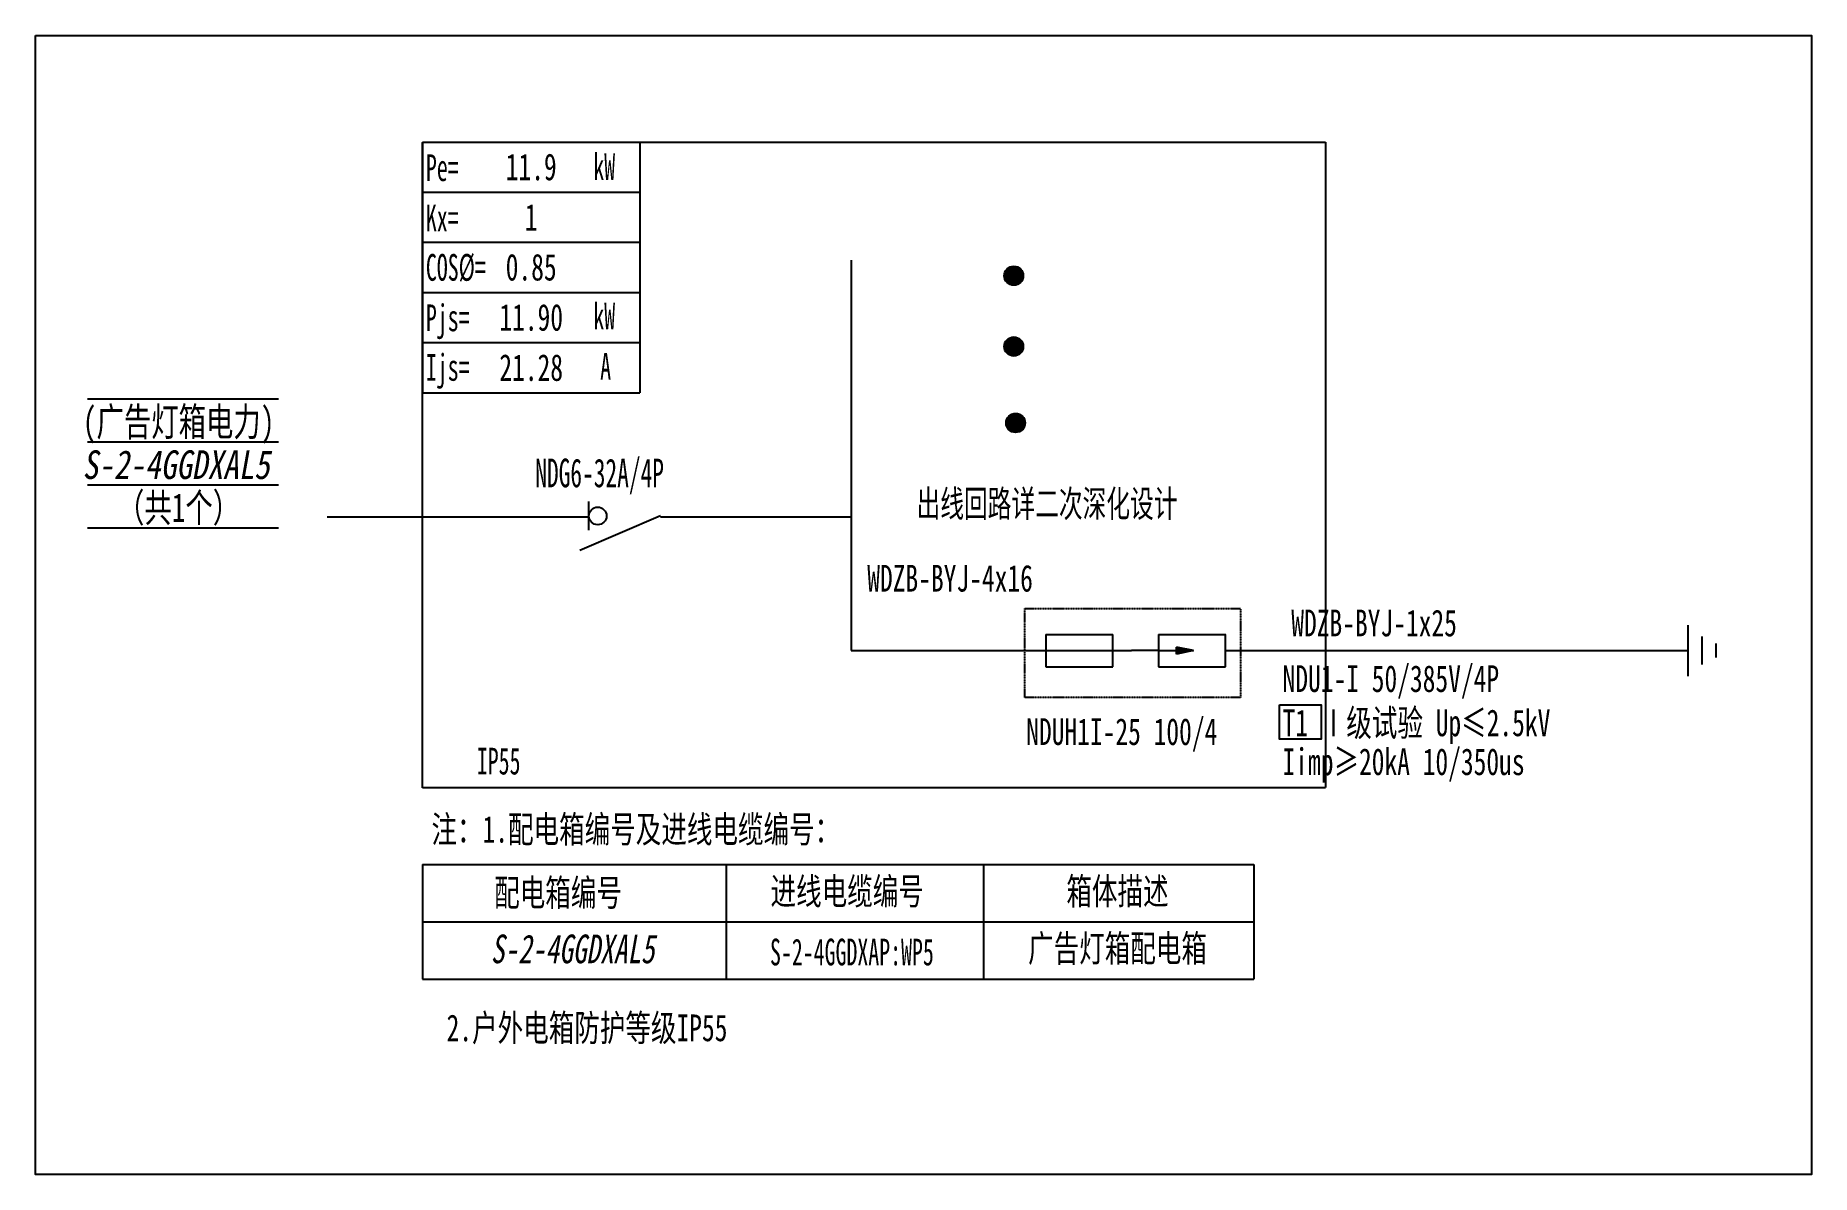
# Model space of a CAD drawing. Extents: x 387642 to 390044, y 364464 to 366004.
import ezdxf
from ezdxf.enums import TextEntityAlignment as Align

# ---------------------------------------------------------------- set-up
doc = ezdxf.new("R2010")
doc.units = 0
doc.header["$MEASUREMENT"] = 0
doc.linetypes.add('DASH', pattern=[0.35, 0.25, -0.1])
doc.linetypes.add('DASHED2', pattern=[0.375, 0.25, -0.125])
for name, color, linetype in [('D_E_Eqpm(强电设备)', 100, 'Continuous'), ('D_E_Eqpm（强电设备）', 100, 'Continuous'), ('D_E_Text(强电文字)', 51, 'Continuous'), ('D_E_Text（强电文字）', 51, 'Continuous'), ('D_E_Wire(强电线缆)', 10, 'Continuous'), ('D_E_Wire（强电线缆）', 10, 'Continuous'), ('D_T_TableDim（表格尺寸）', 255, 'Continuous'), ('E_E_Text（强电文字）', 51, 'Continuous'), ('E_E_Wire（强电线缆）', 10, 'Continuous'), ('E_T_TableDim（表格尺寸）', 255, 'Continuous'), ('系统图', 220, 'Continuous')]:
    doc.layers.add(name, color=color, linetype=linetype)
doc.styles.add('电气', font='', dxfattribs={"width": 0.7})
doc.styles.add('电气箱', font='simhei.ttf', dxfattribs={"width": 0.8, "oblique": 10})
doc.styles.get('电气').set_extended_font_data('SimSun')

msp = doc.modelspace()

# ---------------------------------------------------------------- linework, layer by layer
at = {"linetype": 'DASHED2', "elevation": 0}
msp.add_lwpolyline([(388980.4, 365229.3), (389272.4, 365229.3), (389272.4, 365109), (388980.4, 365109)], close=True, dxfattribs=at)
at = {"layer": 'D_E_Eqpm(强电设备)'}
for p, q in [((389008.9, 365194.3), (389099.8, 365194.3)), ((389008.9, 365194.3), (389008.9, 365150.3)), ((389099.5, 365150.3), (389099.5, 365194.3)), ((389161.5, 365194.3), (389252.4, 365194.3)), ((389161.5, 365194.3), (389161.5, 365150.3)), ((389208.6, 365172.3), (389185.8, 365177)), ((389185.8, 365167.6), (389185.8, 365177)), ((389252.1, 365150.3), (389252.1, 365194.3)), ((389161.5, 365172.3), (389124.8, 365172.3)), ((389161.5, 365172.3), (389208.6, 365172.3)), ((389208.6, 365172.3), (389185.8, 365167.6)), ((389008.9, 365150.3), (389099.5, 365150.3)), ((389161.5, 365150.3), (389252.1, 365150.3))]:
    msp.add_line(p, q, dxfattribs=at)
msp.add_solid([(389185.8, 365167.6), (389208.6, 365172.3), (389185.8, 365177)], dxfattribs=at)
at = {"layer": 'D_E_Eqpm（强电设备）'}
for p, q in [((388390.9, 365335.1), (388390.9, 365373.9)), ((388487.9, 365354.5), (388378.5, 365307.6))]:
    msp.add_line(p, q, dxfattribs=at)
msp.add_circle((388402.9, 365354.5), 11.9, dxfattribs=at)
at = {"layer": 'D_E_Text（强电文字）', "elevation": 0}
msp.add_lwpolyline([(389325.1, 365098.9), (389381.3, 365098.9), (389381.3, 365052.6), (389325.1, 365052.6)], close=True, dxfattribs=at)
at = {"layer": 'D_E_Wire(强电线缆)'}
msp.add_line((388036.9, 365353.4), (388391, 365353.4), dxfattribs=at)
at = {"layer": 'D_E_Wire（强电线缆）'}
for p, q in [((389877.9, 365137.9), (389877.9, 365206.9)), ((389896.7, 365153.5), (389896.7, 365191.2)), ((389915.6, 365162.9), (389915.6, 365181.8)), ((388745.7, 365172.3), (389124.8, 365172.3)), ((389252.1, 365172.3), (389877.9, 365172.3))]:
    msp.add_line(p, q, dxfattribs=at)
for centre in [(388965.6, 365679.5), (388965.6, 365583.7), (388968.1, 365480.3)]:
    msp.add_circle(centre, 12.9, dxfattribs=at)
at = {"layer": 'D_E_Wire（强电线缆）', "linetype": 'Continuous'}
for points in [[(388952.9, 365677.5), (388952.7, 365679.5), (388952.9, 365681.5)], [(388953.4, 365675.5), (388952.9, 365681.5), (388953.4, 365683.5)], [(388952.9, 365677.5), (388952.9, 365681.5), (388953.4, 365675.5)], [(388954.1, 365673.6), (388953.4, 365683.5), (388954.1, 365685.3)], [(388953.4, 365675.5), (388953.4, 365683.5), (388954.1, 365673.6)], [(388955.2, 365671.9), (388954.1, 365685.3), (388955.2, 365687.1)], [(388954.1, 365673.6), (388954.1, 365685.3), (388955.2, 365671.9)], [(388956.5, 365670.3), (388955.2, 365687.1), (388956.5, 365688.6)], [(388955.2, 365671.9), (388955.2, 365687.1), (388956.5, 365670.3)], [(388958.1, 365669), (388956.5, 365688.6), (388958.1, 365689.9)], [(388956.5, 365670.3), (388956.5, 365688.6), (388958.1, 365669)], [(388959.8, 365668), (388958.1, 365689.9), (388959.8, 365691)], [(388958.1, 365669), (388958.1, 365689.9), (388959.8, 365668)], [(388961.7, 365667.2), (388959.8, 365691), (388961.7, 365691.8)], [(388959.8, 365668), (388959.8, 365691), (388961.7, 365667.2)], [(388963.6, 365666.7), (388961.7, 365691.8), (388963.6, 365692.2)], [(388961.7, 365667.2), (388961.7, 365691.8), (388963.6, 365666.7)], [(388965.6, 365666.6), (388963.6, 365692.2), (388965.6, 365692.4)], [(388963.6, 365666.7), (388963.6, 365692.2), (388965.6, 365666.6)], [(388965.6, 365666.6), (388965.6, 365692.4), (388967.7, 365666.7)], [(388967.7, 365666.7), (388965.6, 365692.4), (388967.7, 365692.2)], [(388967.7, 365666.7), (388967.7, 365692.2), (388969.6, 365667.2)], [(388969.6, 365667.2), (388967.7, 365692.2), (388969.6, 365691.8)], [(388969.6, 365667.2), (388969.6, 365691.8), (388971.5, 365668)], [(388971.5, 365668), (388969.6, 365691.8), (388971.5, 365691)], [(388971.5, 365668), (388971.5, 365691), (388973.2, 365669)], [(388973.2, 365669), (388971.5, 365691), (388973.2, 365689.9)], [(388973.2, 365669), (388973.2, 365689.9), (388974.8, 365670.3)], [(388974.8, 365670.3), (388973.2, 365689.9), (388974.8, 365688.6)], [(388974.8, 365670.3), (388974.8, 365688.6), (388976.1, 365671.9)], [(388976.1, 365671.9), (388974.8, 365688.6), (388976.1, 365687.1)], [(388976.1, 365671.9), (388976.1, 365687.1), (388977.2, 365673.6)], [(388977.2, 365673.6), (388976.1, 365687.1), (388977.2, 365685.3)], [(388977.2, 365673.6), (388977.2, 365685.3), (388977.9, 365675.5)], [(388977.9, 365675.5), (388977.2, 365685.3), (388977.9, 365683.5)], [(388977.9, 365675.5), (388977.9, 365683.5), (388978.4, 365677.5)], [(388978.4, 365677.5), (388977.9, 365683.5), (388978.4, 365681.5)], [(388978.4, 365677.5), (388978.4, 365681.5), (388978.6, 365679.5)], [(388952.9, 365581.7), (388952.7, 365583.7), (388952.9, 365585.8)], [(388953.4, 365579.7), (388952.9, 365585.8), (388953.4, 365587.7)], [(388952.9, 365581.7), (388952.9, 365585.8), (388953.4, 365579.7)], [(388954.1, 365577.9), (388953.4, 365587.7), (388954.1, 365589.6)], [(388953.4, 365579.7), (388953.4, 365587.7), (388954.1, 365577.9)], [(388955.2, 365576.1), (388954.1, 365589.6), (388955.2, 365591.3)], [(388954.1, 365577.9), (388954.1, 365589.6), (388955.2, 365576.1)], [(388956.5, 365574.6), (388955.2, 365591.3), (388956.5, 365592.9)], [(388955.2, 365576.1), (388955.2, 365591.3), (388956.5, 365574.6)], [(388958.1, 365573.3), (388956.5, 365592.9), (388958.1, 365594.2)], [(388956.5, 365574.6), (388956.5, 365592.9), (388958.1, 365573.3)], [(388959.8, 365572.2), (388958.1, 365594.2), (388959.8, 365595.3)], [(388958.1, 365573.3), (388958.1, 365594.2), (388959.8, 365572.2)], [(388961.7, 365571.4), (388959.8, 365595.3), (388961.7, 365596)], [(388959.8, 365572.2), (388959.8, 365595.3), (388961.7, 365571.4)], [(388963.6, 365571), (388961.7, 365596), (388963.6, 365596.5)], [(388961.7, 365571.4), (388961.7, 365596), (388963.6, 365571)], [(388965.6, 365570.8), (388963.6, 365596.5), (388965.6, 365596.7)], [(388963.6, 365571), (388963.6, 365596.5), (388965.6, 365570.8)], [(388965.6, 365570.8), (388965.6, 365596.7), (388967.7, 365571)], [(388967.7, 365571), (388965.6, 365596.7), (388967.7, 365596.5)], [(388967.7, 365571), (388967.7, 365596.5), (388969.6, 365571.4)], [(388969.6, 365571.4), (388967.7, 365596.5), (388969.6, 365596)], [(388969.6, 365571.4), (388969.6, 365596), (388971.5, 365572.2)], [(388971.5, 365572.2), (388969.6, 365596), (388971.5, 365595.3)], [(388971.5, 365572.2), (388971.5, 365595.3), (388973.2, 365573.3)], [(388973.2, 365573.3), (388971.5, 365595.3), (388973.2, 365594.2)], [(388973.2, 365573.3), (388973.2, 365594.2), (388974.8, 365574.6)], [(388974.8, 365574.6), (388973.2, 365594.2), (388974.8, 365592.9)], [(388974.8, 365574.6), (388974.8, 365592.9), (388976.1, 365576.1)], [(388976.1, 365576.1), (388974.8, 365592.9), (388976.1, 365591.3)], [(388976.1, 365576.1), (388976.1, 365591.3), (388977.2, 365577.9)], [(388977.2, 365577.9), (388976.1, 365591.3), (388977.2, 365589.6)], [(388977.2, 365577.9), (388977.2, 365589.6), (388977.9, 365579.7)], [(388977.9, 365579.7), (388977.2, 365589.6), (388977.9, 365587.7)], [(388977.9, 365579.7), (388977.9, 365587.7), (388978.4, 365581.7)], [(388978.4, 365581.7), (388977.9, 365587.7), (388978.4, 365585.8)], [(388978.4, 365581.7), (388978.4, 365585.8), (388978.6, 365583.7)], [(388959, 365471.2), (388957.6, 365487.9), (388959, 365489.5)], [(388960.5, 365469.9), (388959, 365489.5), (388960.5, 365490.8)], [(388959, 365471.2), (388959, 365489.5), (388960.5, 365469.9)], [(388962.2, 365468.8), (388960.5, 365490.8), (388962.2, 365491.9)], [(388960.5, 365469.9), (388960.5, 365490.8), (388962.2, 365468.8)], [(388964.1, 365468), (388962.2, 365491.9), (388964.1, 365492.6)], [(388962.2, 365468.8), (388962.2, 365491.9), (388964.1, 365468)], [(388966.1, 365467.6), (388964.1, 365492.6), (388966.1, 365493.1)], [(388964.1, 365468), (388964.1, 365492.6), (388966.1, 365467.6)], [(388968.1, 365467.4), (388966.1, 365493.1), (388968.1, 365493.3)], [(388966.1, 365467.6), (388966.1, 365493.1), (388968.1, 365467.4)], [(388968.1, 365467.4), (388968.1, 365493.3), (388970.1, 365467.6)], [(388970.1, 365467.6), (388968.1, 365493.3), (388970.1, 365493.1)], [(388970.1, 365467.6), (388970.1, 365493.1), (388972.1, 365468)], [(388972.1, 365468), (388970.1, 365493.1), (388972.1, 365492.6)], [(388972.1, 365468), (388972.1, 365492.6), (388974, 365468.8)], [(388974, 365468.8), (388972.1, 365492.6), (388974, 365491.9)], [(388974, 365468.8), (388974, 365491.9), (388975.7, 365469.9)], [(388975.7, 365469.9), (388974, 365491.9), (388975.7, 365490.8)], [(388975.7, 365469.9), (388975.7, 365490.8), (388977.2, 365471.2)], [(388977.2, 365471.2), (388975.7, 365490.8), (388977.2, 365489.5)], [(388977.2, 365471.2), (388977.2, 365489.5), (388978.6, 365472.7)], [(388978.6, 365472.7), (388977.2, 365489.5), (388978.6, 365487.9)], [(388955.3, 365478.3), (388955.2, 365480.3), (388955.3, 365482.4)], [(388955.8, 365476.3), (388955.3, 365482.4), (388955.8, 365484.3)], [(388955.3, 365478.3), (388955.3, 365482.4), (388955.8, 365476.3)], [(388956.6, 365474.5), (388955.8, 365484.3), (388956.6, 365486.2)], [(388955.8, 365476.3), (388955.8, 365484.3), (388956.6, 365474.5)], [(388957.6, 365472.7), (388956.6, 365486.2), (388957.6, 365487.9)], [(388956.6, 365474.5), (388956.6, 365486.2), (388957.6, 365472.7)], [(388957.6, 365472.7), (388957.6, 365487.9), (388959, 365471.2)], [(388978.6, 365472.7), (388978.6, 365487.9), (388979.6, 365474.5)], [(388979.6, 365474.5), (388978.6, 365487.9), (388979.6, 365486.2)], [(388979.6, 365474.5), (388979.6, 365486.2), (388980.4, 365476.3)], [(388980.4, 365476.3), (388979.6, 365486.2), (388980.4, 365484.3)], [(388980.4, 365476.3), (388980.4, 365484.3), (388980.9, 365478.3)], [(388980.9, 365478.3), (388980.4, 365484.3), (388980.9, 365482.4)], [(388980.9, 365478.3), (388980.9, 365482.4), (388981, 365480.3)]]:
    msp.add_solid(points, dxfattribs=at)
at = {"layer": 'D_T_TableDim（表格尺寸）', "linetype": 'Continuous'}
for p, q in [((387712.8, 365513), (387971.3, 365513)), ((387712.8, 365454.9), (387971.3, 365454.9)), ((387712.8, 365396.7), (387971.3, 365396.7)), ((387712.8, 365338.6), (387971.3, 365338.6))]:
    msp.add_line(p, q, dxfattribs=at)
at = {"layer": 'D_T_TableDim（表格尺寸）', "ltscale": 3.5}
for p, q in [((388165.9, 364882.7), (389290.2, 364882.7)), ((388165.9, 364882.7), (388165.9, 364727.6)), ((388576.7, 364882.7), (388576.7, 364727.6)), ((388924.7, 364882.7), (388924.7, 364727.6)), ((389290.2, 364882.7), (389290.2, 364727.6)), ((388165.9, 364805.2), (389290.2, 364805.2)), ((388165.9, 364805.2), (389290.2, 364805.2)), ((388165.9, 364727.6), (389290.2, 364727.6))]:
    msp.add_line(p, q, dxfattribs=at)
at = {"layer": 'E_E_Text（强电文字）', "linetype": 'Continuous'}
for p, q in [((388165.9, 365860.4), (388165.9, 365521.1)), ((388165.9, 365860.4), (388460, 365860.4)), ((388460, 365860.4), (388460, 365521.1)), ((388165.9, 365792.5), (388460, 365792.5)), ((388165.9, 365724.7), (388460, 365724.7)), ((388165.9, 365656.8), (388460, 365656.8)), ((388165.9, 365589), (388460, 365589)), ((388165.9, 365521.1), (388460, 365521.1))]:
    msp.add_line(p, q, dxfattribs=at)
at = {"layer": 'E_E_Wire（强电线缆）'}
for p, q in [((388745.7, 365700.4), (388745.7, 365172.3)), ((388487.9, 365353.4), (388745.7, 365353.4))]:
    msp.add_line(p, q, dxfattribs=at)
at = {"layer": 'E_T_TableDim（表格尺寸）', "linetype": 'DASH', "ltscale": 2}
for p, q in [((388165.9, 364986.5), (388165.9, 365860.4)), ((388165.9, 365860.4), (389387.3, 365860.4)), ((389387.3, 365860.4), (389387.3, 364986.5)), ((389387.3, 364986.5), (388165.9, 364986.5))]:
    msp.add_line(p, q, dxfattribs=at)
at = {"layer": '系统图', "ltscale": 9973.992009}
msp.add_lwpolyline([(387642.5, 366004.5), (390044.5, 366004.5), (390044.5, 364463.5), (387642.5, 364463.5)], close=True, dxfattribs=at)

# ---------------------------------------------------------------- texts
at = {"layer": 'D_E_Text(强电文字)', "color": 1, "style": '电气', "width": 0.6}
msp.add_text('NDG6-32A/4P', height=38.775, dxfattribs=at).set_placement((388318.4, 365393.3))
at = {"layer": 'D_E_Text(强电文字)', "style": '电气', "width": 0.7}
for s, p in [('WDZB-BYJ-4x16', (388767.4, 365252.1)), ('WDZB-BYJ-1x25', (389340.9, 365191.6)), ('T1 Ⅰ级试验 Up≤2.5kV ', (389329.1, 365056.5)), ('Iimp≥20kA 10/350us', (389329.1, 365003.9))]:
    msp.add_text(s, height=36.19, dxfattribs=at).set_placement(p)
at = {"layer": 'D_E_Text(强电文字)', "color": 51, "true_color": 0xffff7f, "style": '电气', "width": 0.7}
msp.add_text('NDU1-I 50/385V/4P', height=36.19, dxfattribs=at).set_placement((389329.1, 365116.3))
at = {"layer": 'D_E_Text（强电文字）', "linetype": 'Continuous', "style": '电气', "width": 0.6}
for s, height, p in [('Pe=', 36.19, (388170.5, 365807.6)), ('kW', 36.19, (388396.9, 365808.9)), ('Kx=', 36.19, (388170.5, 365739.6)), ('COS%%C=', 36.19, (388170.5, 365672.7)), ('Pjs=', 36.19, (388170.5, 365604.5)), ('kW', 36.19, (388396.9, 365606.8)), ('Ijs=', 36.19, (388170.5, 365537.4)), ('A', 36.2, (388406.2, 365538.9))]:
    msp.add_text(s, height=height, dxfattribs=at).set_placement(p)
at = {"layer": 'D_E_Text（强电文字）', "style": '电气'}
for s, width, p in [('出线回路详二次深化设计', 0.65, (388834.1, 365353.1)), ('注：1.配电箱编号及进线电缆编号：', 0.7, (388178, 364912.5)), ('2.户外电箱防护等级IP55', 0.7, (388198.5, 364643.8))]:
    msp.add_text(s, height=36.19, dxfattribs=dict(at, width=width)).set_placement(p)
at = {"layer": 'D_E_Text（强电文字）', "color": 51, "true_color": 0xffff7f, "style": '电气', "width": 0.7}
msp.add_text('NDUH1I-25 100/4', height=36.19, dxfattribs=at).set_placement((388982.4, 365044.6))
at = {"layer": 'D_E_Text（强电文字）', "style": '电气'}
for s, width, p in [('IP55', 0.6, (388268.9, 365022.5)), ('配电箱编号', 0.7, (388349.2, 364845.6)), ('进线电缆编号', 0.7, (388740.3, 364847.5)), ('箱体描述', 0.7, (389105.9, 364847.5)), ('广告灯箱配电箱', 0.7, (389105.9, 364770)), ('S-2-4GGDXAP:WP5', 0.6, (388746.7, 364764.5))]:
    msp.add_text(s, height=36.19, dxfattribs=dict(at, width=width)).set_placement(p, align=Align.MIDDLE)
at = {"layer": 'D_E_Text（强电文字）', "style": '电气箱', "oblique": 10, "width": 0.7}
msp.add_text('S-2-4GGDXAL5', height=38.775, dxfattribs=at).set_placement((388369, 364768.7), align=Align.MIDDLE)
at = {"layer": 'E_E_Text（强电文字）', "linetype": 'Continuous', "style": '电气', "width": 0.7}
for s, p in [('(广告灯箱电力)', (387836, 365462.6)), ('（共1个）', (387836, 365346.3))]:
    msp.add_text(s, height=38.77, dxfattribs=at).set_placement(p, align=Align.CENTER)
at = {"layer": 'E_E_Text（强电文字）', "linetype": 'Continuous', "style": '电气箱', "oblique": 10, "width": 0.8}
msp.add_text('S-2-4GGDXAL5', height=38.775, dxfattribs=at).set_placement((387832.7, 365404.5), align=Align.CENTER)
at = {"layer": 'E_E_Text（强电文字）', "linetype": 'Continuous', "width": 294.024, "attachment_point": 5, "style": '电气'}
for s, insert, char_height in [('11.9', (388312.9, 365826.5), 36.19), ('1', (388312.9, 365758.6), 36.2), ('0.85', (388312.9, 365690.8), 36.19), ('{\\C256;11.90}', (388312.9, 365622.9), 36.19), ('{\\C256;21.28}', (388312.9, 365555), 36.19)]:
    msp.add_mtext(s, dxfattribs=dict(at, insert=insert, char_height=char_height))

doc.saveas('drawing.dxf')
